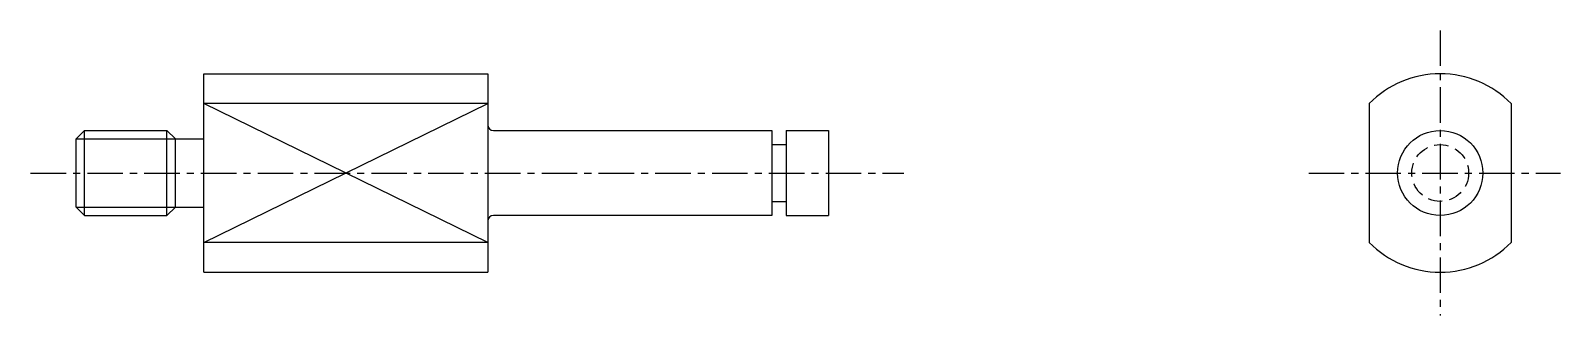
# Model space of a CAD drawing. Extents: x -84 to 35, y 49 to 147.
# Drawn here: x -18.5 to 35.4, y 137.3 to 147.3 of the extents above; entities outside this region: 2.
import ezdxf

# ---------------------------------------------------------------- set-up
doc = ezdxf.new("R2010")
doc.units = 0
doc.linetypes.add('CENTER', pattern=[2, 1.25, -0.25, 0.25, -0.25])
doc.linetypes.add('DASHED', pattern=[0.75, 0.5, -0.25])
doc.layers.get('0').update_dxf_attribs({"linetype": 'CONTINUOUS'})
doc.layers.add('CENTER', color=1, linetype='CENTER')

msp = doc.modelspace()

# ---------------------------------------------------------------- linework, layer by layer
at = {"color": 7, "linetype": 'CONTINUOUS'}
for p, q in [((-12.361, 138.822), (-12.361, 145.822)), ((-12.361, 145.822), (-2.361, 145.822)), ((-2.361, 145.822), (-2.361, 144.022)), ((-2.361, 144.772), (-12.361, 144.772)), ((28.678, 144.772), (28.678, 139.873)), ((33.678, 144.772), (33.678, 139.873)), ((-2.361, 144.022), (-2.361, 140.622)), ((-16.861, 143.522), (-16.561, 143.822)), ((-16.861, 141.122), (-16.861, 143.522)), ((-16.561, 143.822), (-13.661, 143.822)), ((-13.661, 143.822), (-13.361, 143.522)), ((-13.361, 141.122), (-13.361, 143.522)), ((-13.361, 143.522), (-12.361, 143.522)), ((-2.161, 143.822), (7.639, 143.822)), ((0.289, 143.822), (0.289, 143.822)), ((2.739, 143.822), (2.739, 143.822)), ((7.639, 143.822), (7.639, 140.822)), ((7.639, 143.322), (8.139, 143.322)), ((8.139, 143.822), (8.139, 140.822)), ((8.139, 143.822), (9.639, 143.822)), ((9.639, 143.822), (9.639, 140.822)), ((7.639, 141.322), (8.139, 141.322)), ((-16.861, 141.122), (-16.561, 140.822)), ((-16.561, 140.822), (-13.661, 140.822)), ((-13.661, 140.822), (-13.361, 141.122)), ((-13.361, 141.122), (-12.361, 141.122)), ((-2.361, 140.622), (-2.361, 138.822)), ((7.639, 140.822), (-2.161, 140.822)), ((8.139, 140.822), (9.639, 140.822)), ((-2.361, 139.873), (-12.361, 139.873)), ((-12.361, 138.822), (-2.361, 138.822))]:
    msp.add_line(p, q, dxfattribs=at)
at = {"color": 3}
for p, q in [((-12.361, 139.873), (-2.361, 144.772)), ((-2.361, 139.873), (-12.361, 144.772)), ((-16.861, 143.522), (-13.361, 143.522)), ((-16.861, 141.122), (-13.361, 141.122))]:
    msp.add_line(p, q, dxfattribs=at)
at = {"color": 7}
for p, q in [((-16.561, 140.822), (-16.561, 143.822)), ((-13.661, 140.822), (-13.661, 143.822))]:
    msp.add_line(p, q, dxfattribs=at)
at = {"color": 7, "linetype": 'CONTINUOUS'}
msp.add_circle((31.178, 142.322), 1.5, dxfattribs=at)
at = {"color": 3, "linetype": 'DASHED'}
msp.add_circle((31.178, 142.322), 1, dxfattribs=at)
at = {"color": 7, "linetype": 'CONTINUOUS'}
for centre, radius, start, end in [((31.178, 142.322), 3.5, 44.4153, 135.5847), ((-2.161, 144.022), 0.2, 180, 270), ((-2.161, 140.622), 0.2, 90, 180), ((31.178, 142.322), 3.5, 224.4153, 315.5847)]:
    msp.add_arc(centre, radius, start, end, dxfattribs=at)
at = {"layer": 'CENTER', "color": 1, "linetype": 'CENTER'}
for p, q in [((31.178, 147.347), (31.178, 137.297)), ((-18.464, 142.322), (12.294, 142.322)), ((26.546, 142.322), (35.411, 142.322))]:
    msp.add_line(p, q, dxfattribs=at)

# ---------------------------------------------------------------- texts
at = {"color": 7, "linetype": 'CONTINUOUS'}
for s, p in [('FXAA 3-10-F10', (-83.947, 63.586)), ('FXAA03', (-83.947, 48.586))]:
    msp.add_text(s, height=4, dxfattribs=at).set_placement(p)

doc.saveas('drawing.dxf')
